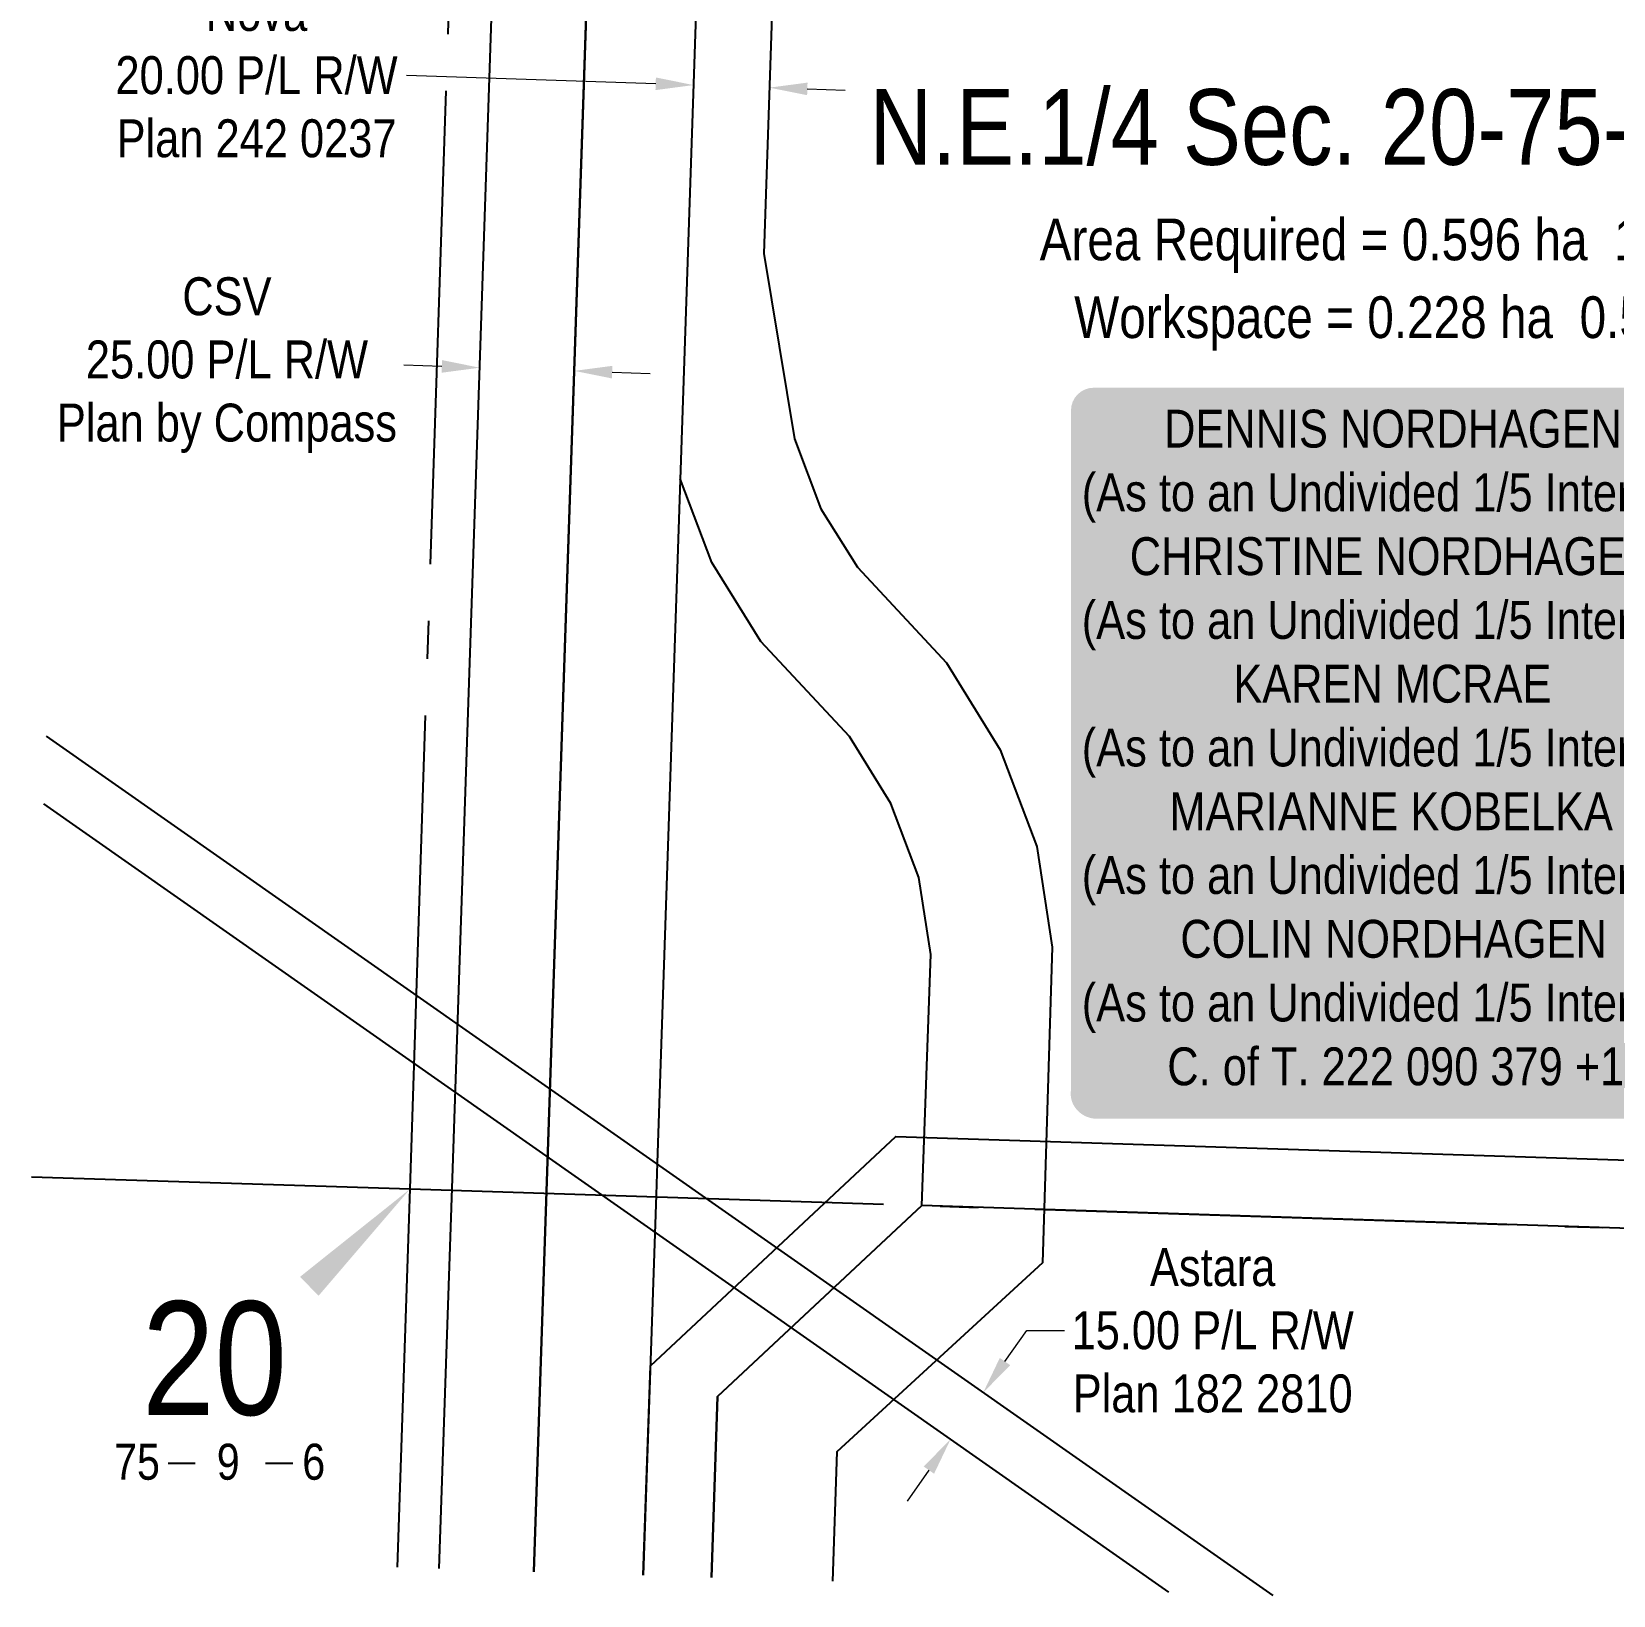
# Model space of a CAD drawing. Extents: x 348563 to 356787, y 6145683 to 6156014.
# Drawn here: x 351023.2 to 351440.7, y 6154212.3 to 6154625 of the extents above; entities that cross this region are included whole.
import ezdxf
from ezdxf.enums import TextEntityAlignment as Align

# ---------------------------------------------------------------- set-up
doc = ezdxf.new("R2010")
doc.units = 0
doc.header["$LTSCALE"] = 5
doc.header["$PDMODE"] = 34
doc.header["$PDSIZE"] = 0.03
doc.linetypes.add('foc-QUARTERLINE', pattern=[33, 25, -3, 2, -3])
doc.layers.get('Defpoints').update_dxf_attribs({"color": 9})
for name, color, linetype in [('10', 1, 'Continuous'), ('9', 3, 'Continuous'), ('C-RW', 13, 'Continuous'), ('C-SYMBOL', 7, 'Continuous'), ('CG-NOTES', 7, 'Continuous'), ('F-RW', 190, 'Continuous'), ('L-AREAREQUIRED', 7, 'Continuous'), ('L-QSEC', 8, 'foc-QUARTERLINE'), ('L-SECLBL', 7, 'Continuous')]:
    doc.layers.add(name, color=color, linetype=linetype)
doc.layers.add('F-RW-T', color=190, linetype='Continuous', lineweight=9)
doc.styles.add('100L', font='ARIALN.TTF', dxfattribs={"height": 11})
doc.styles.add('175L', font='ARIALN.TTF', dxfattribs={"height": 20})
doc.styles.add('80', font='ARIALN.TTF', dxfattribs={"height": 10})
doc.styles.add('80CG', font='ARIALN.TTF', dxfattribs={"height": 10})
doc.styles.add('80L', font='ARIALN.TTF', dxfattribs={"height": 10})
doc.styles.add('SIMPLEX', font='ARIALN.TTF')
doc.dimstyles.new('Compass 5 000', dxfattribs={"dimscale": 5, "dimtxt": 9, "dimasz": 2, "dimexe": 0.2, "dimexo": 0.0625, "dimgap": 0.5, "dimtad": 0, "dimtih": 1, "dimtoh": 1, "dimzin": 0, "dimdsep": 46, "dimtxsty": '80CG', "dimcen": 0.1, "dimse1": 1, "dimse2": 1, "dimclrd": 256, "dimclrt": 256, "dimaunit": 1, "dimadec": 4, "dimazin": 0, "dimtfac": 0.06, "dimtofl": 0, "dimtmove": 0, "dimatfit": 1, "dimfxl": 0.2, "dimtolj": 1, "dimtzin": 0, "dimlwd": -1, "dimarcsym": 0})

# ---------------------------------------------------------------- blocks, each defined once
blk = doc.blocks.new('L-SECLBL')
at = {"layer": '9', "color": 7}
for p, q in [((-5.08, -27.83), (-12.29, -27.83)), ((20.7, -27.83), (13.5, -27.83))]:
    blk.add_line(p, q, dxfattribs=at)
at = {"layer": '10', "color": 2, "style": 'SIMPLEX'}
blk.add_attdef('SEC', text='', height=30, dxfattribs=at).set_placement((0, 0), align=Align.MIDDLE)
at = {"layer": '10', "color": 5, "style": '80L'}
blk.add_attdef('TWP', text='', height=9.5, dxfattribs=at).set_placement((-14.43, -27.37), align=Align.MIDDLE_RIGHT)
blk.add_attdef('RGE', text='', height=9.5, dxfattribs=at).set_placement((3.62, -27.37), align=Align.MIDDLE_CENTER)
blk.add_attdef('MER', text='', height=9.5, dxfattribs=at).set_placement((23.17, -27.37), align=Align.MIDDLE_LEFT)
blk = doc.blocks.new('*D373')
at = {"layer": 'Defpoints', "color": 0, "transparency": 16777216}
for p in [(351199.42, 6154655.91), (351159.17, 6154319.86), (351188.06, 6154318.88)]:
    blk.add_point(p, dxfattribs=at)
at = {"layer": 'F-RW-T', "transparency": 16777216}
for p, q in [((351160.53, 6154657.22), (351150.53, 6154657.56)), ((351209.41, 6154655.57), (351221.01, 6154655.18))]:
    blk.add_line(p, q, dxfattribs=at)
for points in [[(351160.58, 6154658.88), (351160.47, 6154655.55), (351170.52, 6154656.88)], [(351209.47, 6154657.24), (351209.35, 6154653.91), (351199.42, 6154655.91)]]:
    blk.add_solid(points, dxfattribs=at)
at = {"layer": 'F-RW-T', "transparency": 16777216, "insert": (351260.55, 6154655.18), "char_height": 10, "attachment_point": 5, "style": '80CG'}
blk.add_mtext('\\A1;Nova\\P29.00 P/L R/W\\PPlan 022 3091', dxfattribs=at)
blk = doc.blocks.new('*D374')
at = {"layer": 'Defpoints', "color": 0, "transparency": 16777216}
for p in [(351166.43, 6154535.49), (351137.96, 6154432.45), (351162.93, 6154431.61)]:
    blk.add_point(p, dxfattribs=at)
at = {"layer": 'F-RW-T', "transparency": 16777216}
for p, q in [((351131.46, 6154536.67), (351121.46, 6154537.01)), ((351176.42, 6154535.16), (351186.42, 6154534.82))]:
    blk.add_line(p, q, dxfattribs=at)
for points in [[(351131.52, 6154538.34), (351131.4, 6154535), (351141.45, 6154536.33)], [(351176.48, 6154536.82), (351176.37, 6154533.49), (351166.43, 6154535.49)]]:
    blk.add_solid(points, dxfattribs=at)
at = {"layer": 'F-RW-T', "transparency": 16777216, "insert": (351074.74, 6154537.01), "char_height": 10, "attachment_point": 5, "style": '80CG'}
blk.add_mtext('\\A1;CSV\\P25.00 P/L R/W\\PPlan by Compass', dxfattribs=at)
blk = doc.blocks.new('*D404')
at = {"layer": 'Defpoints', "color": 0, "transparency": 16777216}
for p in [(351274.38, 6154265.82), (351290.12, 6154254.79), (351281.52, 6154242.51)]:
    blk.add_point(p, dxfattribs=at)
at = {"layer": 'F-RW-T', "transparency": 16777216}
for p, q in [((351280.11, 6154274.01), (351285.85, 6154282.2)), ((351285.85, 6154282.2), (351295.85, 6154282.2)), ((351260.04, 6154245.35), (351254.3, 6154237.16))]:
    blk.add_line(p, q, dxfattribs=at)
for points in [[(351278.75, 6154274.97), (351281.48, 6154273.05), (351274.38, 6154265.82)], [(351258.67, 6154246.31), (351261.4, 6154244.4), (351265.77, 6154253.54)]]:
    blk.add_solid(points, dxfattribs=at)
at = {"layer": 'F-RW-T', "transparency": 16777216, "insert": (351334.94, 6154282.2), "char_height": 10, "attachment_point": 5, "style": '80CG'}
blk.add_mtext('\\A1;Astara\\P15.00 P/L R/W\\PPlan 182 2810', dxfattribs=at)
blk = doc.blocks.new('*U438')
h = blk.add_hatch(color=59)
edge = h.paths.add_edge_path()
edge.add_line((-79, -96.5), (79, -96.5))
edge.add_arc((79, -90.5), 6, 270, 360)
edge.add_line((85, -90.5), (85, 89))
edge.add_arc((79, 89), 6, 0, 90)
edge.add_line((79, 95), (-79, 95))
edge.add_arc((-79, 89), 6, 90, 180)
edge.add_line((-85, 89), (-85, -90.5))
edge.add_arc((-79, -90.5), 6, 180, 270)
at = {"color": 1, "flags": 128}
blk.add_lwpolyline([(-79, -96.5, 3, 3, 0), (79, -96.5, 3, 3, 0.414214), (85, -90.5, 3, 3, 0), (85, 89, 3, 0, 0.414214), (79, 95, 0, 0, 0), (-79, 95, 0, 0, 0.414214), (-85, 89, 0, 0, 0), (-85, -90.5, 0, 3, 0.414214)], format="xyseb", close=True, dxfattribs=at)
blk.add_lwpolyline([(-59.14, -14.1, 0, 7.5, 0), (0, 0, 0, 0, 0)], format="xyseb", dxfattribs=at)
at = {"color": 1, "style": '80'}
blk.add_attdef('ENTER_TEXT_001', (-35.99, -5), '', height=10, dxfattribs=at)
blk = doc.blocks.new('*D439')
at = {"layer": 'Defpoints', "color": 0, "transparency": 16777216}
for p in [(351217.95, 6154610.25), (351197.42, 6154596.49), (351217.46, 6154595.81)]:
    blk.add_point(p, dxfattribs=at)
at = {"layer": 'F-RW-T', "transparency": 16777216}
for p, q in [((351187.91, 6154611.27), (351122.1, 6154613.48)), ((351227.94, 6154609.92), (351237.94, 6154609.58))]:
    blk.add_line(p, q, dxfattribs=at)
for points in [[(351187.97, 6154612.93), (351187.86, 6154609.6), (351197.91, 6154610.93)], [(351228, 6154611.58), (351227.89, 6154608.25), (351217.95, 6154610.25)]]:
    blk.add_solid(points, dxfattribs=at)
at = {"layer": 'F-RW-T', "transparency": 16777216, "insert": (351082.56, 6154613.48), "char_height": 10, "attachment_point": 5, "style": '80CG'}
blk.add_mtext('\\A1;Nova\\P20.00 P/L R/W\\PPlan 242 0237', dxfattribs=at)

msp = doc.modelspace()

# ---------------------------------------------------------------- linework, layer by layer
at = {"layer": 'C-RW', "flags": 128}
msp.add_lwpolyline([(351184.65, 6154217.621), (351186.51, 6154272.851), (351251.294, 6154333.409), (351679.048, 6154319.558), (351868.255, 6154365.031), (351889.877, 6154987.277), (351894.4, 6155099.844), (351912.507, 6155099.278), (351907.861, 6154986.652), (351885.765, 6154350.737), (351680.892, 6154301.498), (351258.146, 6154315.187), (351204.259, 6154264.816), (351202.615, 6154217.045)], dxfattribs=at)
at = {"layer": 'F-RW', "flags": 128}
for points in [[(351130.781, 6154219.348), (351134.163, 6154319.808), (351151.522, 6154835.371), (351156.517, 6154835.203), (351157.055, 6154851.185), (351152.06, 6154851.354), (351161.198, 6155122.758), (351186.173, 6155121.979), (351159.137, 6154318.967), (351155.755, 6154218.547)], [(351155.755, 6154218.547), (351159.137, 6154318.967), (351178.635, 6154898.046), (351179.239, 6154916.005), (351179.654, 6154928.325), (351182.885, 6155024.318), (351183.41, 6155039.877), (351184.666, 6155077.208), (351185.171, 6155092.193), (351186.173, 6155121.979)], [(351215.143, 6155121.071), (351214.118, 6155091.252), (351213.608, 6155076.228), (351212.047, 6155030.386), (351211.516, 6155014.81), (351209.071, 6154942.274), (351208.661, 6154929.912), (351208.055, 6154911.923), (351188.316, 6154326.479), (351188.031, 6154318.022), (351184.65, 6154217.621)], [(351235.124, 6155120.434), (351216.474, 6154566.493), (351224.584, 6154517.588), (351231.524, 6154499.105), (351241.167, 6154483.648), (351264.665, 6154458.457), (351278.819, 6154435.506), (351288.519, 6154409.977), (351292.6, 6154383.41), (351290.041, 6154300.044), (351235.759, 6154250.211), (351234.548, 6154216.022)], [(351202.615, 6154217.045), (351204.259, 6154264.816), (351258.146, 6154315.187), (351260.541, 6154381.456), (351257.419, 6154401.779), (351250, 6154421.305), (351239.11, 6154438.964), (351215.669, 6154464.094), (351202.702, 6154484.879), (351194.402, 6154506.983)], [(351027.013, 6154439.112), (351350.778, 6154212.297)], [(351323.395, 6154213.175), (351026.425, 6154421.22)]]:
    msp.add_lwpolyline(points, dxfattribs=at)
at = {"layer": 'L-QSEC'}
for p, q in [((351123.081, 6154319.561), (351149.523, 6155123.126)), ((351023.186, 6154322.795), (351123.081, 6154319.561)), ((351119.796, 6154219.7), (351123.081, 6154319.561)), ((351123.081, 6154319.561), (351929.948, 6154293.433))]:
    msp.add_line(p, q, dxfattribs=at)
at = {"layer": 'L-SECLBL', "flags": 128}
msp.add_lwpolyline([(351123.081, 6154319.561, 0, 6.996, 0), (351096.482, 6154293.873, 0, 0, 0)], format="xyseb", dxfattribs=at)

# ---------------------------------------------------------------- block references
at = {"layer": 'CG-NOTES'}
ref = msp.add_blockref('*U438', (351382.493, 6154436.093), dxfattribs=dict(at, xscale=0.9994797276877383, yscale=0.9994797276877383, zscale=0.9994797276877383))
ref.add_attrib('ENTER_TEXT_001', 'DENNIS NORDHAGEN', (351322.122, 6154515.251), dxfattribs={"layer": '0', "color": 1, "height": 9.9948, "style": '80'})
ref.add_attrib('ENTER_TEXT_002', '(As to an Undivided 1/5 Interest)', (351300.387, 6154498.423), dxfattribs={"layer": '0', "color": 1, "height": 9.9948, "style": '80'})
ref.add_attrib('ENTER_TEXT_003', 'CHRISTINE NORDHAGEN', (351313.058, 6154481.588), dxfattribs={"layer": '0', "color": 1, "height": 9.9948, "style": '80'})
ref.add_attrib('ENTER_TEXT_004', '(As to an Undivided 1/5 Interest)', (351300.387, 6154464.759), dxfattribs={"layer": '0', "color": 1, "height": 9.9948, "style": '80'})
ref.add_attrib('ENTER_TEXT_005', 'KAREN MCRAE', (351340.4, 6154447.924), dxfattribs={"layer": '0', "color": 1, "height": 9.9948, "style": '80'})
ref.add_attrib('ENTER_TEXT_006', '(As to an Undivided 1/5 Interest)', (351300.387, 6154431.095), dxfattribs={"layer": '0', "color": 1, "height": 9.9948, "style": '80'})
ref.add_attrib('ENTER_TEXT_007', 'MARIANNE KOBELKA', (351323.523, 6154414.26), dxfattribs={"layer": '0', "color": 1, "height": 9.9948, "style": '80'})
ref.add_attrib('ENTER_TEXT_008', '(As to an Undivided 1/5 Interest)', (351300.387, 6154397.432), dxfattribs={"layer": '0', "color": 1, "height": 9.9948, "style": '80'})
ref.add_attrib('ENTER_TEXT_009', 'COLIN NORDHAGEN', (351326.407, 6154380.596), dxfattribs={"layer": '0', "color": 1, "height": 9.9948, "style": '80'})
ref.add_attrib('ENTER_TEXT_010', '(As to an Undivided 1/5 Interest)', (351300.387, 6154363.768), dxfattribs={"layer": '0', "color": 1, "height": 9.9948, "style": '80'})
ref.add_attrib('ENTER_TEXT_011', 'C. of T. 222 090 379 +1', (351322.957, 6154346.933), dxfattribs={"layer": '0', "color": 1, "height": 9.9948, "style": '80'})
at = {"layer": 'L-SECLBL', "xscale": 0.9994797276877383, "yscale": 0.9994797276877383, "zscale": 0.9994797276877383}
msp.add_blockref('L-SECLBL', (351071.466, 6154274.931), dxfattribs=at).add_auto_attribs({'SEC': '20', 'TWP': '75', 'RGE': '9', 'MER': '6'})

# ---------------------------------------------------------------- texts
at = {"layer": 'C-SYMBOL', "color": 3, "style": '175L'}
msp.add_text('N.E.1/4 Sec. 20-75-9-W.6M.', height=19.99487, dxfattribs=at).set_placement((351388.204, 6154583.879), align=Align.BOTTOM_CENTER)
at = {"layer": 'L-AREAREQUIRED', "color": 5, "style": '100L'}
for s, p in [('Area Required = 0.596 ha  1.47 Ac.', (351388.204, 6154561.385)), ('Workspace = 0.228 ha  0.56 Ac.', (351388.204, 6154540.863))]:
    msp.add_text(s, height=10.99718, dxfattribs=at).set_placement(p, align=Align.BOTTOM_CENTER)

# ---------------------------------------------------------------- dimensions: what is measured, and where the dimension line sits
at = {"layer": 'F-RW-T', "color": 2}
for base, p1, p2, angle, text, picture, middle in [((351199.415, 6154655.909), (351159.167, 6154319.858), (351188.06, 6154318.884), 358.07032, 'Nova\\P29.00 P/L R/W\\PPlan 022 3091', '*D373', (351260.548, 6154655.181)), ((351166.427, 6154535.492), (351137.956, 6154432.455), (351162.929, 6154431.614), 358.07164, 'CSV\\P25.00 P/L R/W\\PPlan by Compass', '*D374', (351074.736, 6154537.006))]:
    dim = msp.add_linear_dim(base=base, p1=p1, p2=p2, angle=angle, text=text, dimstyle='Compass 5 000', dxfattribs=at)
    dim.commit()
    dim.dimension.update_dxf_attribs({"geometry": picture, "text_midpoint": middle, "dimtype": 161})
at = {"layer": 'F-RW-T'}
dim = msp.add_linear_dim(base=(351217.947, 6154610.255), p1=(351197.42, 6154596.487), p2=(351217.461, 6154595.812), angle=358.07164, text='Nova\\P20.00 P/L R/W\\PPlan 242 0237', dimstyle='Compass 5 000', dxfattribs=at)
dim.commit()
dim.dimension.update_dxf_attribs({"geometry": '*D439', "text_midpoint": (351082.558, 6154613.482), "dimtype": 161})
at = {"layer": 'F-RW-T', "color": 1}
dim = msp.add_linear_dim(base=(351274.376, 6154265.821), p1=(351281.517, 6154242.513), p2=(351290.119, 6154254.792), angle=54.98658, text='Astara\\P15.00 P/L R/W\\PPlan 182 2810', dimstyle='Compass 5 000', dxfattribs=at)
dim.commit()
dim.dimension.update_dxf_attribs({"geometry": '*D404', "text_midpoint": (351334.937, 6154282.201), "dimtype": 161})

doc.saveas('drawing.dxf')
